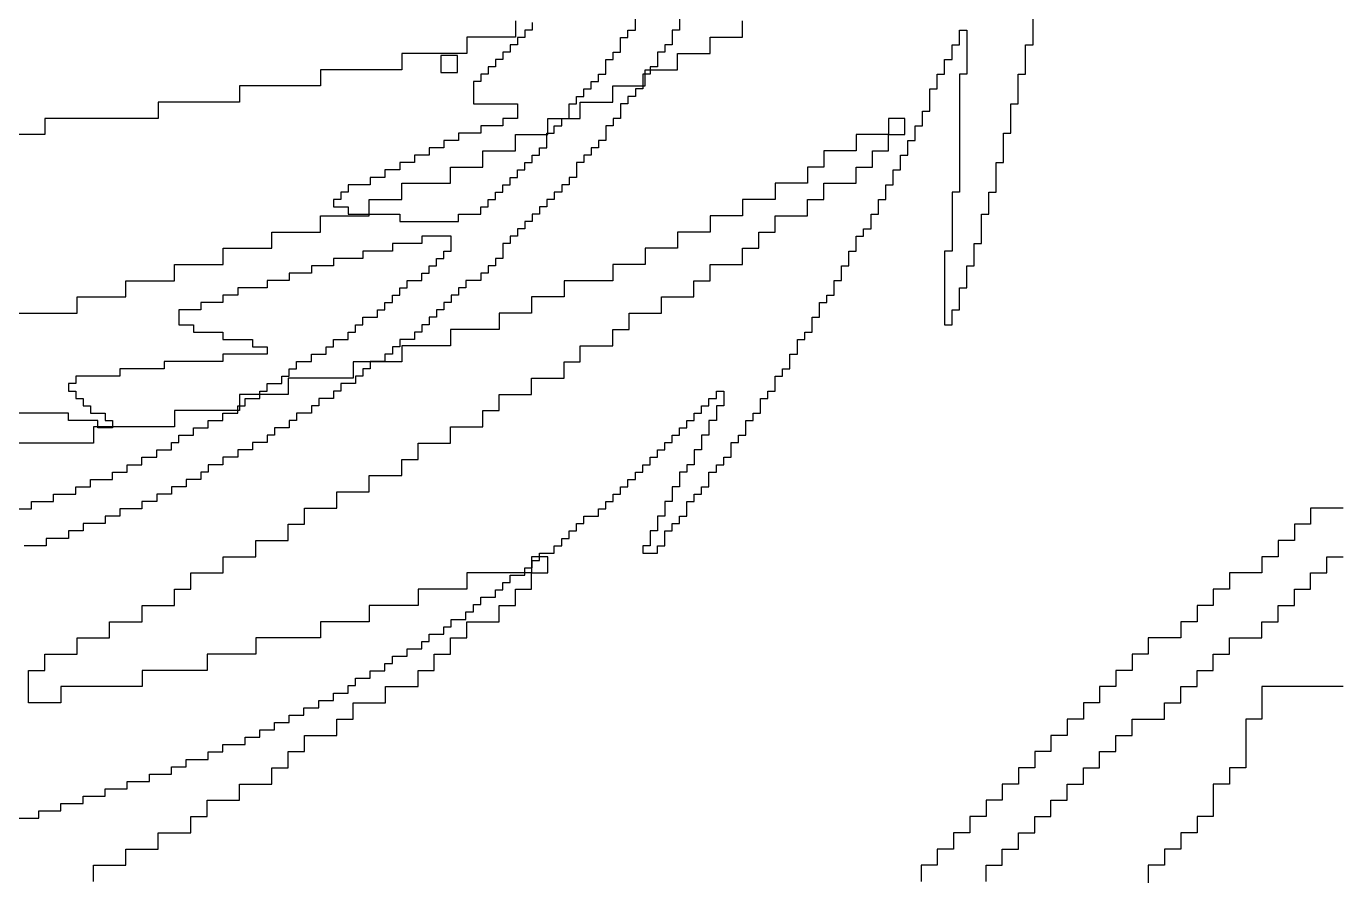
# Model space of a CAD drawing. Header units: inches. Extents: x -0.1 to 45, y 0.5 to 34.4.
# Drawn here: x 38.019 to 40.848, y 21.001 to 22.826 of the extents above; entities that cross this region are included whole.
import ezdxf

# ---------------------------------------------------------------- set-up
doc = ezdxf.new("R2010")
doc.units = ezdxf.units.IN

msp = doc.modelspace()

# ---------------------------------------------------------------- linework, layer by layer
for p, q in [((40.1824, 22.7861), (40.1824, 22.8653)), ((39.0698, 22.8372), (39.0698, 22.8023)), ((39.1061, 22.8336), (39.1061, 22.8178)), ((39.3277, 22.8178), (39.3277, 22.8494)), ((39.4226, 22.8494), (39.4226, 22.8178)), ((39.5581, 22.8023), (39.5581, 22.8372)), ((39.1061, 22.8178), (39.0902, 22.8178)), ((39.0902, 22.8178), (39.0902, 22.802)), ((39.3118, 22.802), (39.3118, 22.8178)), ((39.3118, 22.8178), (39.3277, 22.8178)), ((39.4226, 22.8178), (39.4068, 22.8178)), ((39.4068, 22.8178), (39.4068, 22.7861)), ((40.0241, 22.7861), (40.0241, 22.8178)), ((40.0241, 22.8178), (40.0399, 22.8178)), ((40.0399, 22.8178), (40.0399, 22.7228)), ((39.0698, 22.8023), (38.9651, 22.8023)), ((38.9651, 22.8023), (38.9651, 22.7674)), ((39.0744, 22.7861), (39.0586, 22.7861)), ((39.0586, 22.7861), (39.0586, 22.7703)), ((39.0902, 22.802), (39.0744, 22.802)), ((39.0744, 22.802), (39.0744, 22.7861)), ((39.296, 22.7703), (39.296, 22.802)), ((39.296, 22.802), (39.3118, 22.802)), ((39.4068, 22.7861), (39.391, 22.7861)), ((39.391, 22.7861), (39.391, 22.7703)), ((39.4884, 22.7674), (39.4884, 22.8023)), ((39.4884, 22.8023), (39.5581, 22.8023)), ((40.0083, 22.7545), (40.0083, 22.7861)), ((40.0083, 22.7861), (40.0241, 22.7861)), ((40.1666, 22.7228), (40.1666, 22.7861)), ((40.1666, 22.7861), (40.1824, 22.7861)), ((38.9651, 22.7674), (38.8256, 22.7674)), ((38.8256, 22.7674), (38.8256, 22.7326)), ((38.9457, 22.7631), (38.9092, 22.7631)), ((38.9092, 22.7631), (38.9092, 22.7266)), ((38.9457, 22.7266), (38.9457, 22.7631)), ((39.0427, 22.7545), (39.0269, 22.7545)), ((39.0269, 22.7545), (39.0269, 22.7387)), ((39.0586, 22.7703), (39.0427, 22.7703)), ((39.0427, 22.7703), (39.0427, 22.7545)), ((39.2643, 22.7228), (39.2643, 22.7545)), ((39.2643, 22.7545), (39.2802, 22.7545)), ((39.2802, 22.7545), (39.2802, 22.7703)), ((39.2802, 22.7703), (39.296, 22.7703)), ((39.391, 22.7703), (39.3751, 22.7703)), ((39.3751, 22.7703), (39.3751, 22.7387)), ((39.4186, 22.7326), (39.4186, 22.7674)), ((39.4186, 22.7674), (39.4884, 22.7674)), ((39.9924, 22.7228), (39.9924, 22.7545)), ((39.9924, 22.7545), (40.0083, 22.7545)), ((38.8256, 22.7326), (38.6512, 22.7326)), ((38.6512, 22.7326), (38.6512, 22.6977)), ((38.9092, 22.7266), (38.9457, 22.7266)), ((39.0111, 22.7228), (38.9953, 22.7228)), ((38.9953, 22.7228), (38.9953, 22.707)), ((39.0269, 22.7387), (39.0111, 22.7387)), ((39.0111, 22.7387), (39.0111, 22.7228)), ((39.2485, 22.707), (39.2485, 22.7228)), ((39.2485, 22.7228), (39.2643, 22.7228)), ((39.3593, 22.7228), (39.3435, 22.7228)), ((39.3435, 22.7228), (39.3435, 22.6912)), ((39.3488, 22.6977), (39.3488, 22.7326)), ((39.3488, 22.7326), (39.4186, 22.7326)), ((39.3751, 22.7387), (39.3593, 22.7387)), ((39.3593, 22.7387), (39.3593, 22.7228)), ((39.9766, 22.6912), (39.9766, 22.7228)), ((39.9766, 22.7228), (39.9924, 22.7228)), ((40.0399, 22.7228), (40.0241, 22.7228)), ((40.0241, 22.7228), (40.0241, 22.4696)), ((40.1507, 22.6595), (40.1507, 22.7228)), ((40.1507, 22.7228), (40.1666, 22.7228)), ((38.6512, 22.6977), (38.4767, 22.6977)), ((38.4767, 22.6977), (38.4767, 22.6628)), ((38.9953, 22.707), (38.9794, 22.707)), ((38.9794, 22.707), (38.9794, 22.6595)), ((39.2327, 22.6912), (39.2327, 22.707)), ((39.2327, 22.707), (39.2485, 22.707)), ((39.2791, 22.6628), (39.2791, 22.6977)), ((39.2791, 22.6977), (39.3488, 22.6977)), ((39.201, 22.6595), (39.201, 22.6753)), ((39.201, 22.6753), (39.2169, 22.6753)), ((39.2169, 22.6753), (39.2169, 22.6912)), ((39.2169, 22.6912), (39.2327, 22.6912)), ((39.3277, 22.6753), (39.3118, 22.6753)), ((39.3118, 22.6753), (39.3118, 22.6595)), ((39.3435, 22.6912), (39.3277, 22.6912)), ((39.3277, 22.6912), (39.3277, 22.6753)), ((39.9608, 22.6437), (39.9608, 22.6912)), ((39.9608, 22.6912), (39.9766, 22.6912)), ((38.4767, 22.6628), (38.3023, 22.6628)), ((38.3023, 22.6628), (38.3023, 22.6279)), ((38.9794, 22.6595), (39.0744, 22.6595)), ((39.0744, 22.6595), (39.0744, 22.6279)), ((39.1852, 22.6437), (39.1852, 22.6595)), ((39.1852, 22.6595), (39.201, 22.6595)), ((39.1852, 22.6279), (39.1852, 22.6437)), ((39.2093, 22.6279), (39.2093, 22.6628)), ((39.2093, 22.6628), (39.2791, 22.6628)), ((39.3118, 22.6595), (39.296, 22.6595)), ((39.296, 22.6595), (39.296, 22.6279)), ((39.945, 22.612), (39.945, 22.6437)), ((39.945, 22.6437), (39.9608, 22.6437)), ((40.1349, 22.5962), (40.1349, 22.6595)), ((40.1349, 22.6595), (40.1507, 22.6595)), ((38.3023, 22.6279), (38.0581, 22.6279)), ((38.0581, 22.6279), (38.0581, 22.593)), ((39.0427, 22.612), (38.9953, 22.612)), ((38.9953, 22.612), (38.9953, 22.5962)), ((39.0744, 22.6279), (39.0427, 22.6279)), ((39.0427, 22.6279), (39.0427, 22.612)), ((39.1395, 22.593), (39.1395, 22.6279)), ((39.1395, 22.6279), (39.2093, 22.6279)), ((39.1535, 22.5962), (39.1535, 22.612)), ((39.1535, 22.612), (39.1694, 22.612)), ((39.1694, 22.612), (39.1694, 22.6279)), ((39.1694, 22.6279), (39.1852, 22.6279)), ((39.2802, 22.612), (39.2643, 22.612)), ((39.2643, 22.612), (39.2643, 22.5804)), ((39.296, 22.6279), (39.2802, 22.6279)), ((39.2802, 22.6279), (39.2802, 22.612)), ((39.907, 22.6279), (39.8721, 22.6279)), ((39.8721, 22.6279), (39.8721, 22.593)), ((39.907, 22.593), (39.907, 22.6279)), ((39.9291, 22.5804), (39.9291, 22.612)), ((39.9291, 22.612), (39.945, 22.612)), ((38.0581, 22.593), (37.6047, 22.593)), ((38.9478, 22.5804), (38.9161, 22.5804)), ((38.9161, 22.5804), (38.9161, 22.5645)), ((38.9953, 22.5962), (38.9478, 22.5962)), ((38.9478, 22.5962), (38.9478, 22.5804)), ((39.0698, 22.5581), (39.0698, 22.593)), ((39.0698, 22.593), (39.1395, 22.593)), ((39.1377, 22.5645), (39.1377, 22.5962)), ((39.1377, 22.5962), (39.1535, 22.5962)), ((39.2643, 22.5804), (39.2485, 22.5804)), ((39.2485, 22.5804), (39.2485, 22.5645)), ((39.8721, 22.593), (39.8023, 22.593)), ((39.8023, 22.593), (39.8023, 22.5581)), ((39.8721, 22.593), (39.907, 22.593)), ((39.8721, 22.5581), (39.8721, 22.593)), ((39.9133, 22.5487), (39.9133, 22.5804)), ((39.9133, 22.5804), (39.9291, 22.5804)), ((40.1191, 22.5329), (40.1191, 22.5962)), ((40.1191, 22.5962), (40.1349, 22.5962)), ((38.9161, 22.5645), (38.8845, 22.5645)), ((38.8845, 22.5645), (38.8845, 22.5487)), ((39, 22.5233), (39, 22.5581)), ((39, 22.5581), (39.0698, 22.5581)), ((39.1219, 22.5487), (39.1219, 22.5645)), ((39.1219, 22.5645), (39.1377, 22.5645)), ((39.2485, 22.5645), (39.2327, 22.5645)), ((39.2327, 22.5645), (39.2327, 22.5487)), ((39.8023, 22.5581), (39.7326, 22.5581)), ((39.7326, 22.5581), (39.7326, 22.5233)), ((39.8372, 22.5233), (39.8372, 22.5581)), ((39.8372, 22.5581), (39.8721, 22.5581)), ((38.8528, 22.5329), (38.8211, 22.5329)), ((38.8211, 22.5329), (38.8211, 22.5171)), ((38.8845, 22.5487), (38.8528, 22.5487)), ((38.8528, 22.5487), (38.8528, 22.5329)), ((38.9302, 22.4884), (38.9302, 22.5233)), ((38.9302, 22.5233), (39, 22.5233)), ((39.0902, 22.5171), (39.0902, 22.5329)), ((39.0902, 22.5329), (39.1061, 22.5329)), ((39.1061, 22.5329), (39.1061, 22.5487)), ((39.1061, 22.5487), (39.1219, 22.5487)), ((39.2169, 22.5329), (39.201, 22.5329)), ((39.201, 22.5329), (39.201, 22.5012)), ((39.2327, 22.5487), (39.2169, 22.5487)), ((39.2169, 22.5487), (39.2169, 22.5329)), ((39.7326, 22.5233), (39.6977, 22.5233)), ((39.6977, 22.5233), (39.6977, 22.4884)), ((39.8023, 22.4884), (39.8023, 22.5233)), ((39.8023, 22.5233), (39.8372, 22.5233)), ((39.8975, 22.5171), (39.8975, 22.5487)), ((39.8975, 22.5487), (39.9133, 22.5487)), ((40.1032, 22.4696), (40.1032, 22.5329)), ((40.1032, 22.5329), (40.1191, 22.5329)), ((38.7895, 22.5012), (38.7578, 22.5012)), ((38.7578, 22.5012), (38.7578, 22.4854)), ((38.8211, 22.5171), (38.7895, 22.5171)), ((38.7895, 22.5171), (38.7895, 22.5012)), ((39.0586, 22.4854), (39.0586, 22.5012)), ((39.0586, 22.5012), (39.0744, 22.5012)), ((39.0744, 22.5012), (39.0744, 22.5171)), ((39.0744, 22.5171), (39.0902, 22.5171)), ((39.201, 22.5012), (39.1852, 22.5012)), ((39.1852, 22.5012), (39.1852, 22.4854)), ((39.8816, 22.4854), (39.8816, 22.5171)), ((39.8816, 22.5171), (39.8975, 22.5171)), ((38.7103, 22.4696), (38.6945, 22.4696)), ((38.6945, 22.4696), (38.6945, 22.4537)), ((38.7578, 22.4854), (38.7103, 22.4854)), ((38.7103, 22.4854), (38.7103, 22.4696)), ((38.8256, 22.4535), (38.8256, 22.4884)), ((38.8256, 22.4884), (38.9302, 22.4884)), ((39.0269, 22.4537), (39.0269, 22.4696)), ((39.0269, 22.4696), (39.0427, 22.4696)), ((39.0427, 22.4696), (39.0427, 22.4854)), ((39.0427, 22.4854), (39.0586, 22.4854)), ((39.1694, 22.4696), (39.1535, 22.4696)), ((39.1535, 22.4696), (39.1535, 22.4537)), ((39.1852, 22.4854), (39.1694, 22.4854)), ((39.1694, 22.4854), (39.1694, 22.4696)), ((39.6977, 22.4884), (39.6279, 22.4884)), ((39.6279, 22.4884), (39.6279, 22.4535)), ((39.7326, 22.4535), (39.7326, 22.4884)), ((39.7326, 22.4884), (39.8023, 22.4884)), ((39.8658, 22.4537), (39.8658, 22.4854)), ((39.8658, 22.4854), (39.8816, 22.4854)), ((40.0241, 22.4696), (40.0083, 22.4696)), ((40.0083, 22.4696), (40.0083, 22.3429)), ((40.0874, 22.4221), (40.0874, 22.4696)), ((40.0874, 22.4696), (40.1032, 22.4696)), ((38.6945, 22.4537), (38.6787, 22.4537)), ((38.6787, 22.4537), (38.6787, 22.4379)), ((38.6787, 22.4379), (38.7103, 22.4379)), ((38.7103, 22.4379), (38.7103, 22.4221)), ((38.7558, 22.4186), (38.7558, 22.4535)), ((38.7558, 22.4535), (38.8256, 22.4535)), ((38.9953, 22.4221), (38.9953, 22.4379)), ((38.9953, 22.4379), (39.0111, 22.4379)), ((39.0111, 22.4379), (39.0111, 22.4537)), ((39.0111, 22.4537), (39.0269, 22.4537)), ((39.1377, 22.4379), (39.1219, 22.4379)), ((39.1219, 22.4379), (39.1219, 22.4221)), ((39.1535, 22.4537), (39.1377, 22.4537)), ((39.1377, 22.4537), (39.1377, 22.4379)), ((39.6279, 22.4535), (39.5581, 22.4535)), ((39.5581, 22.4535), (39.5581, 22.4186)), ((39.6977, 22.4186), (39.6977, 22.4535)), ((39.6977, 22.4535), (39.7326, 22.4535)), ((39.85, 22.4221), (39.85, 22.4537)), ((39.85, 22.4537), (39.8658, 22.4537)), ((38.6512, 22.3837), (38.6512, 22.4186)), ((38.6512, 22.4186), (38.7558, 22.4186)), ((38.7103, 22.4221), (38.8211, 22.4221)), ((38.8211, 22.4221), (38.8211, 22.4063)), ((38.9478, 22.4063), (38.9478, 22.4221)), ((38.9478, 22.4221), (38.9953, 22.4221)), ((39.1219, 22.4221), (39.1061, 22.4221)), ((39.1061, 22.4221), (39.1061, 22.4063)), ((39.5581, 22.4186), (39.4884, 22.4186)), ((39.4884, 22.4186), (39.4884, 22.3837)), ((39.6279, 22.3837), (39.6279, 22.4186)), ((39.6279, 22.4186), (39.6977, 22.4186)), ((39.8342, 22.3904), (39.8342, 22.4221)), ((39.8342, 22.4221), (39.85, 22.4221)), ((40.0716, 22.3588), (40.0716, 22.4221)), ((40.0716, 22.4221), (40.0874, 22.4221)), ((38.5465, 22.3488), (38.5465, 22.3837)), ((38.5465, 22.3837), (38.6512, 22.3837)), ((38.8211, 22.4063), (38.9478, 22.4063)), ((39.0902, 22.3904), (39.0744, 22.3904)), ((39.0744, 22.3904), (39.0744, 22.3746)), ((39.1061, 22.4063), (39.0902, 22.4063)), ((39.0902, 22.4063), (39.0902, 22.3904)), ((39.4884, 22.3837), (39.4186, 22.3837)), ((39.4186, 22.3837), (39.4186, 22.3488)), ((39.593, 22.3488), (39.593, 22.3837)), ((39.593, 22.3837), (39.6279, 22.3837)), ((39.8183, 22.3746), (39.8183, 22.3904)), ((39.8183, 22.3904), (39.8342, 22.3904)), ((38.8686, 22.3588), (38.8053, 22.3588)), ((38.8053, 22.3588), (38.8053, 22.3429)), ((38.9319, 22.3746), (38.8686, 22.3746)), ((38.8686, 22.3746), (38.8686, 22.3588)), ((38.9319, 22.3429), (38.9319, 22.3746)), ((39.0586, 22.3588), (39.0427, 22.3588)), ((39.0427, 22.3588), (39.0427, 22.3271)), ((39.0744, 22.3746), (39.0586, 22.3746)), ((39.0586, 22.3746), (39.0586, 22.3588)), ((39.8025, 22.3429), (39.8025, 22.3746)), ((39.8025, 22.3746), (39.8183, 22.3746)), ((40.0558, 22.3113), (40.0558, 22.3588)), ((40.0558, 22.3588), (40.0716, 22.3588)), ((38.4419, 22.314), (38.4419, 22.3488)), ((38.4419, 22.3488), (38.5465, 22.3488)), ((38.742, 22.3271), (38.6787, 22.3271)), ((38.6787, 22.3271), (38.6787, 22.3113)), ((38.8053, 22.3429), (38.742, 22.3429)), ((38.742, 22.3429), (38.742, 22.3271)), ((38.9003, 22.3113), (38.9003, 22.3271)), ((38.9003, 22.3271), (38.9161, 22.3271)), ((38.9161, 22.3271), (38.9161, 22.3429)), ((38.9161, 22.3429), (38.9319, 22.3429)), ((39.0427, 22.3271), (39.0269, 22.3271)), ((39.0269, 22.3271), (39.0269, 22.3113)), ((39.4186, 22.3488), (39.3488, 22.3488)), ((39.3488, 22.3488), (39.3488, 22.314)), ((39.5581, 22.314), (39.5581, 22.3488)), ((39.5581, 22.3488), (39.593, 22.3488)), ((39.7867, 22.3113), (39.7867, 22.3429)), ((39.7867, 22.3429), (39.8025, 22.3429)), ((40.0083, 22.3429), (39.9924, 22.3429)), ((39.9924, 22.3429), (39.9924, 22.1847)), ((38.3372, 22.2791), (38.3372, 22.314)), ((38.3372, 22.314), (38.4419, 22.314)), ((38.6787, 22.3113), (38.6312, 22.3113)), ((38.6312, 22.3113), (38.6312, 22.2955)), ((38.8845, 22.2955), (38.8845, 22.3113)), ((38.8845, 22.3113), (38.9003, 22.3113)), ((39.0269, 22.3113), (39.0111, 22.3113)), ((39.0111, 22.3113), (39.0111, 22.2955)), ((39.3488, 22.314), (39.2791, 22.314)), ((39.2791, 22.314), (39.2791, 22.2791)), ((39.4884, 22.2791), (39.4884, 22.314)), ((39.4884, 22.314), (39.5581, 22.314)), ((39.7708, 22.2796), (39.7708, 22.3113)), ((39.7708, 22.3113), (39.7867, 22.3113)), ((40.0399, 22.2638), (40.0399, 22.3113)), ((40.0399, 22.3113), (40.0558, 22.3113)), ((38.2326, 22.2442), (38.2326, 22.2791)), ((38.2326, 22.2791), (38.3372, 22.2791)), ((38.5837, 22.2796), (38.5362, 22.2796)), ((38.5362, 22.2796), (38.5362, 22.2638)), ((38.6312, 22.2955), (38.5837, 22.2955)), ((38.5837, 22.2955), (38.5837, 22.2796)), ((38.837, 22.2638), (38.837, 22.2796)), ((38.837, 22.2796), (38.8686, 22.2796)), ((38.8686, 22.2796), (38.8686, 22.2955)), ((38.8686, 22.2955), (38.8845, 22.2955)), ((38.9953, 22.2796), (38.9636, 22.2796)), ((38.9636, 22.2796), (38.9636, 22.2638)), ((39.0111, 22.2955), (38.9953, 22.2955)), ((38.9953, 22.2955), (38.9953, 22.2796)), ((39.2791, 22.2791), (39.1744, 22.2791)), ((39.1744, 22.2791), (39.1744, 22.2442)), ((39.4535, 22.2442), (39.4535, 22.2791)), ((39.4535, 22.2791), (39.4884, 22.2791)), ((39.755, 22.248), (39.755, 22.2796)), ((39.755, 22.2796), (39.7708, 22.2796)), ((38.1279, 22.2093), (38.1279, 22.2442)), ((38.1279, 22.2442), (38.2326, 22.2442)), ((38.4729, 22.248), (38.4413, 22.248)), ((38.4413, 22.248), (38.4413, 22.2321)), ((38.5362, 22.2638), (38.4729, 22.2638)), ((38.4729, 22.2638), (38.4729, 22.248)), ((38.8053, 22.2321), (38.8053, 22.248)), ((38.8053, 22.248), (38.8211, 22.248)), ((38.8211, 22.248), (38.8211, 22.2638)), ((38.8211, 22.2638), (38.837, 22.2638)), ((38.9478, 22.248), (38.9319, 22.248)), ((38.9319, 22.248), (38.9319, 22.2321)), ((38.9636, 22.2638), (38.9478, 22.2638)), ((38.9478, 22.2638), (38.9478, 22.248)), ((39.1744, 22.2442), (39.1047, 22.2442)), ((39.1047, 22.2442), (39.1047, 22.2093)), ((39.3837, 22.2093), (39.3837, 22.2442)), ((39.3837, 22.2442), (39.4535, 22.2442)), ((39.7392, 22.2321), (39.7392, 22.248)), ((39.7392, 22.248), (39.755, 22.248)), ((40.0241, 22.2163), (40.0241, 22.2638)), ((40.0241, 22.2638), (40.0399, 22.2638)), ((38.3938, 22.2163), (38.3463, 22.2163)), ((38.3463, 22.2163), (38.3463, 22.1847)), ((38.4413, 22.2321), (38.3938, 22.2321)), ((38.3938, 22.2321), (38.3938, 22.2163)), ((38.7737, 22.2005), (38.7737, 22.2163)), ((38.7737, 22.2163), (38.7895, 22.2163)), ((38.7895, 22.2163), (38.7895, 22.2321)), ((38.7895, 22.2321), (38.8053, 22.2321)), ((38.9161, 22.2163), (38.9003, 22.2163)), ((38.9003, 22.2163), (38.9003, 22.2005)), ((38.9319, 22.2321), (38.9161, 22.2321)), ((38.9161, 22.2321), (38.9161, 22.2163)), ((39.7234, 22.2005), (39.7234, 22.2321)), ((39.7234, 22.2321), (39.7392, 22.2321)), ((40.0083, 22.1847), (40.0083, 22.2163)), ((40.0083, 22.2163), (40.0241, 22.2163)), ((37.9884, 22.2093), (38.1279, 22.2093)), ((38.3463, 22.1847), (38.378, 22.1847)), ((38.378, 22.1847), (38.378, 22.1688)), ((38.7262, 22.1688), (38.7262, 22.1847)), ((38.7262, 22.1847), (38.742, 22.1847)), ((38.742, 22.1847), (38.742, 22.2005)), ((38.742, 22.2005), (38.7737, 22.2005)), ((38.8845, 22.1847), (38.8686, 22.1847)), ((38.8686, 22.1847), (38.8686, 22.1688)), ((38.9003, 22.2005), (38.8845, 22.2005)), ((38.8845, 22.2005), (38.8845, 22.1847)), ((39.1047, 22.2093), (39.0349, 22.2093)), ((39.0349, 22.2093), (39.0349, 22.1744)), ((39.314, 22.1744), (39.314, 22.2093)), ((39.314, 22.2093), (39.3837, 22.2093)), ((39.7075, 22.1688), (39.7075, 22.2005)), ((39.7075, 22.2005), (39.7234, 22.2005)), ((39.9924, 22.1847), (40.0083, 22.1847)), ((38.378, 22.1688), (38.4413, 22.1688)), ((38.4413, 22.1688), (38.4413, 22.153)), ((38.7103, 22.153), (38.7103, 22.1688)), ((38.7103, 22.1688), (38.7262, 22.1688)), ((38.8686, 22.1688), (38.8528, 22.1688)), ((38.8528, 22.1688), (38.8528, 22.153)), ((39.0349, 22.1744), (38.9302, 22.1744)), ((38.9302, 22.1744), (38.9302, 22.1395)), ((39.2791, 22.1395), (39.2791, 22.1744)), ((39.2791, 22.1744), (39.314, 22.1744)), ((39.6917, 22.153), (39.6917, 22.1688)), ((39.6917, 22.1688), (39.7075, 22.1688)), ((38.4413, 22.153), (38.5046, 22.153)), ((38.5046, 22.153), (38.5046, 22.1372)), ((38.5046, 22.1372), (38.5362, 22.1372)), ((38.5362, 22.1372), (38.5362, 22.1213)), ((38.6629, 22.1213), (38.6629, 22.1372)), ((38.6629, 22.1372), (38.6787, 22.1372)), ((38.6787, 22.1372), (38.6787, 22.153)), ((38.6787, 22.153), (38.7103, 22.153)), ((38.8211, 22.1372), (38.8053, 22.1372)), ((38.8053, 22.1372), (38.8053, 22.1213)), ((38.8528, 22.153), (38.8211, 22.153)), ((38.8211, 22.153), (38.8211, 22.1372)), ((38.9302, 22.1395), (38.8256, 22.1395)), ((38.8256, 22.1395), (38.8256, 22.1046)), ((39.2093, 22.1046), (39.2093, 22.1395)), ((39.2093, 22.1395), (39.2791, 22.1395)), ((39.6759, 22.1213), (39.6759, 22.153)), ((39.6759, 22.153), (39.6917, 22.153)), ((38.4413, 22.1055), (38.3146, 22.1055)), ((38.3146, 22.1055), (38.3146, 22.0897)), ((38.5362, 22.1213), (38.4413, 22.1213)), ((38.4413, 22.1213), (38.4413, 22.1055)), ((38.5995, 22.0897), (38.5995, 22.1055)), ((38.5995, 22.1055), (38.6312, 22.1055)), ((38.6312, 22.1055), (38.6312, 22.1213)), ((38.6312, 22.1213), (38.6629, 22.1213)), ((38.8256, 22.1046), (38.7209, 22.1046)), ((38.7209, 22.1046), (38.7209, 22.0698)), ((38.7895, 22.1055), (38.7578, 22.1055)), ((38.7578, 22.1055), (38.7578, 22.0897)), ((38.8053, 22.1213), (38.7895, 22.1213)), ((38.7895, 22.1213), (38.7895, 22.1055)), ((39.1744, 22.0698), (39.1744, 22.1046)), ((39.1744, 22.1046), (39.2093, 22.1046)), ((39.66, 22.0897), (39.66, 22.1213)), ((39.66, 22.1213), (39.6759, 22.1213)), ((38.2197, 22.0739), (38.1247, 22.0739)), ((38.1247, 22.0739), (38.1247, 22.058)), ((38.3146, 22.0897), (38.2197, 22.0897)), ((38.2197, 22.0897), (38.2197, 22.0739)), ((38.5679, 22.058), (38.5679, 22.0739)), ((38.5679, 22.0739), (38.5837, 22.0739)), ((38.7209, 22.0698), (38.5814, 22.0698)), ((38.5814, 22.0698), (38.5814, 22.0349)), ((38.5837, 22.0739), (38.5837, 22.0897)), ((38.5837, 22.0897), (38.5995, 22.0897)), ((38.742, 22.0739), (38.7262, 22.0739)), ((38.7262, 22.0739), (38.7262, 22.058)), ((38.7578, 22.0897), (38.742, 22.0897)), ((38.742, 22.0897), (38.742, 22.0739)), ((39.1047, 22.0349), (39.1047, 22.0698)), ((39.1047, 22.0698), (39.1744, 22.0698)), ((39.6284, 22.0422), (39.6284, 22.0739)), ((39.6284, 22.0739), (39.6442, 22.0739)), ((39.6442, 22.0739), (39.6442, 22.0897)), ((39.6442, 22.0897), (39.66, 22.0897)), ((38.1247, 22.058), (38.1089, 22.058)), ((38.1089, 22.058), (38.1089, 22.0422)), ((38.1089, 22.0422), (38.1247, 22.0422)), ((38.1247, 22.0422), (38.1247, 22.0264)), ((38.5204, 22.0264), (38.5204, 22.0422)), ((38.5204, 22.0422), (38.5362, 22.0422)), ((38.5362, 22.0422), (38.5362, 22.058)), ((38.5362, 22.058), (38.5679, 22.058)), ((38.6945, 22.0422), (38.6787, 22.0422)), ((38.6787, 22.0422), (38.6787, 22.0264)), ((38.7262, 22.058), (38.6945, 22.058)), ((38.6945, 22.058), (38.6945, 22.0422)), ((39.5018, 22.0264), (39.5018, 22.0422)), ((39.5018, 22.0422), (39.5176, 22.0422)), ((39.5176, 22.0422), (39.5176, 22.0105)), ((39.6126, 22.0264), (39.6126, 22.0422)), ((39.6126, 22.0422), (39.6284, 22.0422)), ((38.1247, 22.0264), (38.1405, 22.0264)), ((38.1405, 22.0264), (38.1405, 22.0105)), ((38.5814, 22.0349), (38.4767, 22.0349)), ((38.4767, 22.0349), (38.4767, 22)), ((38.4887, 22.0105), (38.4887, 22.0264)), ((38.4887, 22.0264), (38.5204, 22.0264)), ((38.6787, 22.0264), (38.647, 22.0264)), ((38.647, 22.0264), (38.647, 22.0105)), ((39.0349, 22), (39.0349, 22.0349)), ((39.0349, 22.0349), (39.1047, 22.0349)), ((39.4859, 22.0105), (39.4859, 22.0264)), ((39.4859, 22.0264), (39.5018, 22.0264)), ((39.5967, 21.9947), (39.5967, 22.0264)), ((39.5967, 22.0264), (39.6126, 22.0264)), ((38.1089, 21.9947), (37.8714, 21.9947)), ((38.1089, 21.9789), (38.1089, 21.9947)), ((38.1405, 22.0105), (38.1564, 22.0105)), ((38.1564, 22.0105), (38.1564, 21.9947)), ((38.1564, 21.9947), (38.188, 21.9947)), ((38.188, 21.9947), (38.188, 21.9789)), ((38.4767, 22), (38.3372, 22)), ((38.3372, 22), (38.3372, 21.9651)), ((38.4413, 21.9789), (38.4413, 21.9947)), ((38.4413, 21.9947), (38.4729, 21.9947)), ((38.4729, 21.9947), (38.4729, 22.0105)), ((38.4729, 22.0105), (38.4887, 22.0105)), ((38.6312, 21.9947), (38.5995, 21.9947)), ((38.5995, 21.9947), (38.5995, 21.9789)), ((38.647, 22.0105), (38.6312, 22.0105)), ((38.6312, 22.0105), (38.6312, 21.9947)), ((39, 21.9651), (39, 22)), ((39, 22), (39.0349, 22)), ((39.4543, 21.9789), (39.4543, 21.9947)), ((39.4543, 21.9947), (39.4701, 21.9947)), ((39.4701, 21.9947), (39.4701, 22.0105)), ((39.4701, 22.0105), (39.4859, 22.0105)), ((39.5176, 22.0105), (39.5018, 22.0105)), ((39.5018, 22.0105), (39.5018, 21.9789)), ((39.5809, 21.9789), (39.5809, 21.9947)), ((39.5809, 21.9947), (39.5967, 21.9947)), ((38.1722, 21.9789), (38.1089, 21.9789)), ((38.3372, 21.9651), (38.1628, 21.9651)), ((38.1628, 21.9651), (38.1628, 21.9302)), ((38.1722, 21.9631), (38.1722, 21.9789)), ((38.2038, 21.9631), (38.1722, 21.9631)), ((38.188, 21.9789), (38.2038, 21.9789)), ((38.2038, 21.9789), (38.2038, 21.9631)), ((38.378, 21.9472), (38.378, 21.9631)), ((38.378, 21.9631), (38.4096, 21.9631)), ((38.4096, 21.9631), (38.4096, 21.9789)), ((38.4096, 21.9789), (38.4413, 21.9789)), ((38.5837, 21.9631), (38.5521, 21.9631)), ((38.5521, 21.9631), (38.5521, 21.9472)), ((38.5995, 21.9789), (38.5837, 21.9789)), ((38.5837, 21.9789), (38.5837, 21.9631)), ((38.9302, 21.9302), (38.9302, 21.9651)), ((38.9302, 21.9651), (39, 21.9651)), ((39.4226, 21.9472), (39.4226, 21.9631)), ((39.4226, 21.9631), (39.4384, 21.9631)), ((39.4384, 21.9631), (39.4384, 21.9789)), ((39.4384, 21.9789), (39.4543, 21.9789)), ((39.5018, 21.9789), (39.4859, 21.9789)), ((39.4859, 21.9789), (39.4859, 21.9472)), ((39.5651, 21.9472), (39.5651, 21.9789)), ((39.5651, 21.9789), (39.5809, 21.9789)), ((38.1628, 21.9302), (37.9884, 21.9302)), ((38.3305, 21.9156), (38.3305, 21.9314)), ((38.3305, 21.9314), (38.3463, 21.9314)), ((38.3463, 21.9314), (38.3463, 21.9472)), ((38.3463, 21.9472), (38.378, 21.9472)), ((38.5362, 21.9314), (38.5046, 21.9314)), ((38.5046, 21.9314), (38.5046, 21.9156)), ((38.5521, 21.9472), (38.5362, 21.9472)), ((38.5362, 21.9472), (38.5362, 21.9314)), ((38.8605, 21.8953), (38.8605, 21.9302)), ((38.8605, 21.9302), (38.9302, 21.9302)), ((39.391, 21.9156), (39.391, 21.9314)), ((39.391, 21.9314), (39.4068, 21.9314)), ((39.4068, 21.9314), (39.4068, 21.9472)), ((39.4068, 21.9472), (39.4226, 21.9472)), ((39.4859, 21.9472), (39.4701, 21.9472)), ((39.4701, 21.9472), (39.4701, 21.9156)), ((39.5334, 21.8998), (39.5334, 21.9314)), ((39.5334, 21.9314), (39.5492, 21.9314)), ((39.5492, 21.9314), (39.5492, 21.9472)), ((39.5492, 21.9472), (39.5651, 21.9472)), ((38.2672, 21.8839), (38.2672, 21.8998)), ((38.2672, 21.8998), (38.2988, 21.8998)), ((38.2988, 21.8998), (38.2988, 21.9156)), ((38.2988, 21.9156), (38.3305, 21.9156)), ((38.4729, 21.8998), (38.4413, 21.8998)), ((38.4413, 21.8998), (38.4413, 21.8839)), ((38.5046, 21.9156), (38.4729, 21.9156)), ((38.4729, 21.9156), (38.4729, 21.8998)), ((39.3593, 21.8839), (39.3593, 21.8998)), ((39.3593, 21.8998), (39.3751, 21.8998)), ((39.3751, 21.8998), (39.3751, 21.9156)), ((39.3751, 21.9156), (39.391, 21.9156)), ((39.4701, 21.9156), (39.4543, 21.9156)), ((39.4543, 21.9156), (39.4543, 21.8839)), ((39.5176, 21.8839), (39.5176, 21.8998)), ((39.5176, 21.8998), (39.5334, 21.8998)), ((38.2355, 21.8681), (38.2355, 21.8839)), ((38.2355, 21.8839), (38.2672, 21.8839)), ((38.4413, 21.8839), (38.4096, 21.8839)), ((38.4096, 21.8839), (38.4096, 21.8681)), ((38.8256, 21.8605), (38.8256, 21.8953)), ((38.8256, 21.8953), (38.8605, 21.8953)), ((39.3435, 21.8681), (39.3435, 21.8839)), ((39.3435, 21.8839), (39.3593, 21.8839)), ((39.4543, 21.8839), (39.4384, 21.8839)), ((39.4384, 21.8839), (39.4384, 21.8681)), ((39.5018, 21.8681), (39.5018, 21.8839)), ((39.5018, 21.8839), (39.5176, 21.8839)), ((38.1564, 21.8364), (38.1564, 21.8523)), ((38.1564, 21.8523), (38.2038, 21.8523)), ((38.2038, 21.8523), (38.2038, 21.8681)), ((38.2038, 21.8681), (38.2355, 21.8681)), ((38.3938, 21.8523), (38.3621, 21.8523)), ((38.3621, 21.8523), (38.3621, 21.8364)), ((38.4096, 21.8681), (38.3938, 21.8681)), ((38.3938, 21.8681), (38.3938, 21.8523)), ((38.7558, 21.8256), (38.7558, 21.8605)), ((38.7558, 21.8605), (38.8256, 21.8605)), ((39.3118, 21.8364), (39.3118, 21.8523)), ((39.3118, 21.8523), (39.3277, 21.8523)), ((39.3277, 21.8523), (39.3277, 21.8681)), ((39.3277, 21.8681), (39.3435, 21.8681)), ((39.4384, 21.8681), (39.4226, 21.8681)), ((39.4226, 21.8681), (39.4226, 21.8364)), ((39.4859, 21.8364), (39.4859, 21.8681)), ((39.4859, 21.8681), (39.5018, 21.8681)), ((38.0772, 21.8048), (38.0772, 21.8206)), ((38.0772, 21.8206), (38.1247, 21.8206)), ((38.1247, 21.8206), (38.1247, 21.8364)), ((38.1247, 21.8364), (38.1564, 21.8364)), ((38.3305, 21.8206), (38.2988, 21.8206)), ((38.2988, 21.8206), (38.2988, 21.8048)), ((38.3621, 21.8364), (38.3305, 21.8364)), ((38.3305, 21.8364), (38.3305, 21.8206)), ((38.686, 21.7907), (38.686, 21.8256)), ((38.686, 21.8256), (38.7558, 21.8256)), ((39.2802, 21.8048), (39.2802, 21.8206)), ((39.2802, 21.8206), (39.296, 21.8206)), ((39.296, 21.8206), (39.296, 21.8364)), ((39.296, 21.8364), (39.3118, 21.8364)), ((39.4226, 21.8364), (39.4068, 21.8364)), ((39.4068, 21.8364), (39.4068, 21.8048)), ((39.4543, 21.8048), (39.4543, 21.8206)), ((39.4543, 21.8206), (39.4701, 21.8206)), ((39.4701, 21.8206), (39.4701, 21.8364)), ((39.4701, 21.8364), (39.4859, 21.8364)), ((37.9981, 21.789), (38.0297, 21.789)), ((38.0297, 21.789), (38.0297, 21.8048)), ((38.0297, 21.8048), (38.0772, 21.8048)), ((38.2672, 21.789), (38.2197, 21.789)), ((38.2197, 21.789), (38.2197, 21.7731)), ((38.2988, 21.8048), (38.2672, 21.8048)), ((38.2672, 21.8048), (38.2672, 21.789)), ((38.6163, 21.7558), (38.6163, 21.7907)), ((38.6163, 21.7907), (38.686, 21.7907)), ((39.2485, 21.7731), (39.2485, 21.789)), ((39.2485, 21.789), (39.2643, 21.789)), ((39.2643, 21.789), (39.2643, 21.8048)), ((39.2643, 21.8048), (39.2802, 21.8048)), ((39.4068, 21.8048), (39.391, 21.8048)), ((39.391, 21.8048), (39.391, 21.7731)), ((39.4384, 21.7731), (39.4384, 21.8048)), ((39.4384, 21.8048), (39.4543, 21.8048)), ((40.8488, 21.7907), (40.7791, 21.7907)), ((40.7791, 21.7907), (40.7791, 21.7558)), ((38.2197, 21.7731), (38.188, 21.7731)), ((38.188, 21.7731), (38.188, 21.7573)), ((39.2169, 21.7573), (39.2169, 21.7731)), ((39.2169, 21.7731), (39.2485, 21.7731)), ((39.391, 21.7731), (39.3751, 21.7731)), ((39.3751, 21.7731), (39.3751, 21.7415)), ((39.4226, 21.7573), (39.4226, 21.7731)), ((39.4226, 21.7731), (39.4384, 21.7731)), ((38.1405, 21.7415), (38.1089, 21.7415)), ((38.1089, 21.7415), (38.1089, 21.7256)), ((38.188, 21.7573), (38.1405, 21.7573)), ((38.1405, 21.7573), (38.1405, 21.7415)), ((38.5814, 21.7209), (38.5814, 21.7558)), ((38.5814, 21.7558), (38.6163, 21.7558)), ((39.1852, 21.7256), (39.1852, 21.7415)), ((39.1852, 21.7415), (39.201, 21.7415)), ((39.201, 21.7415), (39.201, 21.7573)), ((39.201, 21.7573), (39.2169, 21.7573)), ((39.3751, 21.7415), (39.3593, 21.7415)), ((39.3593, 21.7415), (39.3593, 21.7098)), ((39.391, 21.7098), (39.391, 21.7415)), ((39.391, 21.7415), (39.4068, 21.7415)), ((39.4068, 21.7415), (39.4068, 21.7573)), ((39.4068, 21.7573), (39.4226, 21.7573)), ((40.7791, 21.7558), (40.7442, 21.7558)), ((40.7442, 21.7558), (40.7442, 21.7209)), ((38.0614, 21.7098), (38.0139, 21.7098)), ((38.1089, 21.7256), (38.0614, 21.7256)), ((38.0614, 21.7256), (38.0614, 21.7098)), ((38.5116, 21.686), (38.5116, 21.7209)), ((38.5116, 21.7209), (38.5814, 21.7209)), ((39.1535, 21.694), (39.1535, 21.7098)), ((39.1535, 21.7098), (39.1694, 21.7098)), ((39.1694, 21.7098), (39.1694, 21.7256)), ((39.1694, 21.7256), (39.1852, 21.7256)), ((39.3593, 21.7098), (39.3435, 21.7098)), ((39.3435, 21.7098), (39.3435, 21.694)), ((39.3751, 21.694), (39.3751, 21.7098)), ((39.3751, 21.7098), (39.391, 21.7098)), ((40.7442, 21.7209), (40.7093, 21.7209)), ((40.7093, 21.7209), (40.7093, 21.686)), ((38.4419, 21.6512), (38.4419, 21.686)), ((38.4419, 21.686), (38.5116, 21.686)), ((39.1395, 21.686), (39.1047, 21.686)), ((39.1047, 21.686), (39.1047, 21.6512)), ((39.1061, 21.6623), (39.1061, 21.6782)), ((39.1061, 21.6782), (39.1219, 21.6782)), ((39.1219, 21.6782), (39.1219, 21.694)), ((39.1219, 21.694), (39.1535, 21.694)), ((39.1395, 21.6512), (39.1395, 21.686)), ((39.3435, 21.694), (39.3751, 21.694)), ((40.7093, 21.686), (40.6744, 21.686)), ((40.6744, 21.686), (40.6744, 21.6512)), ((40.814, 21.6512), (40.814, 21.686)), ((40.814, 21.686), (40.8488, 21.686)), ((38.3721, 21.6163), (38.3721, 21.6512)), ((38.3721, 21.6512), (38.4419, 21.6512)), ((39.1047, 21.6512), (38.9651, 21.6512)), ((38.9651, 21.6512), (38.9651, 21.6163)), ((39.0586, 21.6307), (39.0586, 21.6465)), ((39.0586, 21.6465), (39.0902, 21.6465)), ((39.0902, 21.6465), (39.0902, 21.6623)), ((39.0902, 21.6623), (39.1061, 21.6623)), ((39.1047, 21.6512), (39.1395, 21.6512)), ((39.1047, 21.6163), (39.1047, 21.6512)), ((40.6744, 21.6512), (40.6047, 21.6512)), ((40.6047, 21.6512), (40.6047, 21.6163)), ((40.7791, 21.6163), (40.7791, 21.6512)), ((40.7791, 21.6512), (40.814, 21.6512)), ((39.0427, 21.6148), (39.0427, 21.6307)), ((39.0427, 21.6307), (39.0586, 21.6307)), ((38.3372, 21.5814), (38.3372, 21.6163)), ((38.3372, 21.6163), (38.3721, 21.6163)), ((38.9651, 21.6163), (38.8605, 21.6163)), ((38.8605, 21.6163), (38.8605, 21.5814)), ((38.9953, 21.5832), (38.9953, 21.599)), ((38.9953, 21.599), (39.0269, 21.599)), ((39.0269, 21.599), (39.0269, 21.6148)), ((39.0269, 21.6148), (39.0427, 21.6148)), ((39.0698, 21.5814), (39.0698, 21.6163)), ((39.0698, 21.6163), (39.1047, 21.6163)), ((40.6047, 21.6163), (40.5698, 21.6163)), ((40.5698, 21.6163), (40.5698, 21.5814)), ((40.7442, 21.5814), (40.7442, 21.6163)), ((40.7442, 21.6163), (40.7791, 21.6163)), ((38.2674, 21.5465), (38.2674, 21.5814)), ((38.2674, 21.5814), (38.3372, 21.5814)), ((38.8605, 21.5814), (38.7558, 21.5814)), ((38.7558, 21.5814), (38.7558, 21.5465)), ((38.9636, 21.5515), (38.9636, 21.5674)), ((38.9636, 21.5674), (38.9794, 21.5674)), ((38.9794, 21.5674), (38.9794, 21.5832)), ((38.9794, 21.5832), (38.9953, 21.5832)), ((39.0349, 21.5465), (39.0349, 21.5814)), ((39.0349, 21.5814), (39.0698, 21.5814)), ((40.5698, 21.5814), (40.5349, 21.5814)), ((40.5349, 21.5814), (40.5349, 21.5465)), ((40.7093, 21.5465), (40.7093, 21.5814)), ((40.7093, 21.5814), (40.7442, 21.5814)), ((38.1977, 21.5116), (38.1977, 21.5465)), ((38.1977, 21.5465), (38.2674, 21.5465)), ((38.7558, 21.5465), (38.6512, 21.5465)), ((38.6512, 21.5465), (38.6512, 21.5116)), ((38.9161, 21.5199), (38.9161, 21.5357)), ((38.9161, 21.5357), (38.9319, 21.5357)), ((38.9319, 21.5357), (38.9319, 21.5515)), ((38.9319, 21.5515), (38.9636, 21.5515)), ((38.9651, 21.5116), (38.9651, 21.5465)), ((38.9651, 21.5465), (39.0349, 21.5465)), ((40.5349, 21.5465), (40.5, 21.5465)), ((40.5, 21.5465), (40.5, 21.5116)), ((40.6744, 21.5116), (40.6744, 21.5465)), ((40.6744, 21.5465), (40.7093, 21.5465)), ((38.1279, 21.4767), (38.1279, 21.5116)), ((38.1279, 21.5116), (38.1977, 21.5116)), ((38.6512, 21.5116), (38.5116, 21.5116)), ((38.5116, 21.5116), (38.5116, 21.4767)), ((38.8686, 21.4882), (38.8686, 21.504)), ((38.8686, 21.504), (38.8845, 21.504)), ((38.8845, 21.504), (38.8845, 21.5199)), ((38.8845, 21.5199), (38.9161, 21.5199)), ((38.9302, 21.4767), (38.9302, 21.5116)), ((38.9302, 21.5116), (38.9651, 21.5116)), ((40.5, 21.5116), (40.4302, 21.5116)), ((40.4302, 21.5116), (40.4302, 21.4767)), ((40.6047, 21.4767), (40.6047, 21.5116)), ((40.6047, 21.5116), (40.6744, 21.5116)), ((38.0581, 21.4419), (38.0581, 21.4767)), ((38.0581, 21.4767), (38.1279, 21.4767)), ((38.5116, 21.4767), (38.407, 21.4767)), ((38.407, 21.4767), (38.407, 21.4419)), ((38.837, 21.4724), (38.837, 21.4882)), ((38.837, 21.4882), (38.8686, 21.4882)), ((38.8954, 21.4419), (38.8954, 21.4767)), ((38.8954, 21.4767), (38.9302, 21.4767)), ((40.4302, 21.4767), (40.3953, 21.4767)), ((40.3953, 21.4767), (40.3953, 21.4419)), ((40.5698, 21.4419), (40.5698, 21.4767)), ((40.5698, 21.4767), (40.6047, 21.4767)), ((38.7895, 21.4407), (38.7895, 21.4566)), ((38.7895, 21.4566), (38.8053, 21.4566)), ((38.8053, 21.4566), (38.8053, 21.4724)), ((38.8053, 21.4724), (38.837, 21.4724)), ((38.0233, 21.3721), (38.0233, 21.4419)), ((38.0233, 21.4419), (38.0581, 21.4419)), ((38.407, 21.4419), (38.2674, 21.4419)), ((38.2674, 21.4419), (38.2674, 21.407)), ((38.7262, 21.4091), (38.7262, 21.4249)), ((38.7262, 21.4249), (38.7578, 21.4249)), ((38.7578, 21.4249), (38.7578, 21.4407)), ((38.7578, 21.4407), (38.7895, 21.4407)), ((38.8605, 21.407), (38.8605, 21.4419)), ((38.8605, 21.4419), (38.8954, 21.4419)), ((40.3953, 21.4419), (40.3605, 21.4419)), ((40.3605, 21.4419), (40.3605, 21.407)), ((40.5349, 21.407), (40.5349, 21.4419)), ((40.5349, 21.4419), (40.5698, 21.4419)), ((38.2674, 21.407), (38.093, 21.407)), ((38.093, 21.407), (38.093, 21.3721)), ((38.6787, 21.3774), (38.6787, 21.3932)), ((38.6787, 21.3932), (38.7103, 21.3932)), ((38.7103, 21.3932), (38.7103, 21.4091)), ((38.7103, 21.4091), (38.7262, 21.4091)), ((38.7907, 21.3721), (38.7907, 21.407)), ((38.7907, 21.407), (38.8605, 21.407)), ((40.3605, 21.407), (40.3256, 21.407)), ((40.3256, 21.407), (40.3256, 21.3721)), ((40.5, 21.3721), (40.5, 21.407)), ((40.5, 21.407), (40.5349, 21.407)), ((40.8488, 21.407), (40.6744, 21.407)), ((40.6744, 21.407), (40.6744, 21.3372)), ((38.093, 21.3721), (38.0233, 21.3721)), ((38.647, 21.3616), (38.647, 21.3774)), ((38.647, 21.3774), (38.6787, 21.3774)), ((38.7209, 21.3372), (38.7209, 21.3721)), ((38.7209, 21.3721), (38.7907, 21.3721)), ((40.3256, 21.3721), (40.2907, 21.3721)), ((40.2907, 21.3721), (40.2907, 21.3372)), ((40.4651, 21.3372), (40.4651, 21.3721)), ((40.4651, 21.3721), (40.5, 21.3721)), ((38.5837, 21.3299), (38.5837, 21.3458)), ((38.5837, 21.3458), (38.6154, 21.3458)), ((38.6154, 21.3458), (38.6154, 21.3616)), ((38.6154, 21.3616), (38.647, 21.3616)), ((38.686, 21.3023), (38.686, 21.3372)), ((38.686, 21.3372), (38.7209, 21.3372)), ((40.2907, 21.3372), (40.2558, 21.3372)), ((40.2558, 21.3372), (40.2558, 21.3023)), ((40.3953, 21.3023), (40.3953, 21.3372)), ((40.3953, 21.3372), (40.4651, 21.3372)), ((40.6744, 21.3372), (40.6395, 21.3372)), ((40.6395, 21.3372), (40.6395, 21.2326)), ((38.5204, 21.2983), (38.5204, 21.3141)), ((38.5204, 21.3141), (38.5521, 21.3141)), ((38.5521, 21.3141), (38.5521, 21.3299)), ((38.5521, 21.3299), (38.5837, 21.3299)), ((38.4413, 21.2666), (38.4413, 21.2824)), ((38.4413, 21.2824), (38.4887, 21.2824)), ((38.4887, 21.2824), (38.4887, 21.2983)), ((38.4887, 21.2983), (38.5204, 21.2983)), ((38.6163, 21.2674), (38.6163, 21.3023)), ((38.6163, 21.3023), (38.686, 21.3023)), ((40.2558, 21.3023), (40.2209, 21.3023)), ((40.2209, 21.3023), (40.2209, 21.2674)), ((40.3605, 21.2674), (40.3605, 21.3023)), ((40.3605, 21.3023), (40.3953, 21.3023)), ((38.3621, 21.235), (38.3621, 21.2508)), ((38.3621, 21.2508), (38.4096, 21.2508)), ((38.4096, 21.2508), (38.4096, 21.2666)), ((38.4096, 21.2666), (38.4413, 21.2666)), ((38.5814, 21.2326), (38.5814, 21.2674)), ((38.5814, 21.2674), (38.6163, 21.2674)), ((40.2209, 21.2674), (40.186, 21.2674)), ((40.186, 21.2674), (40.186, 21.2326)), ((40.3256, 21.2326), (40.3256, 21.2674)), ((40.3256, 21.2674), (40.3605, 21.2674)), ((38.3305, 21.2191), (38.3305, 21.235)), ((38.3305, 21.235), (38.3621, 21.235)), ((38.5465, 21.1977), (38.5465, 21.2326)), ((38.5465, 21.2326), (38.5814, 21.2326)), ((40.186, 21.2326), (40.1512, 21.2326)), ((40.1512, 21.2326), (40.1512, 21.1977)), ((40.2907, 21.1977), (40.2907, 21.2326)), ((40.2907, 21.2326), (40.3256, 21.2326)), ((40.6395, 21.2326), (40.6047, 21.2326)), ((40.6047, 21.2326), (40.6047, 21.1977)), ((38.2355, 21.1875), (38.2355, 21.2033)), ((38.2355, 21.2033), (38.283, 21.2033)), ((38.283, 21.2033), (38.283, 21.2191)), ((38.283, 21.2191), (38.3305, 21.2191)), ((38.4767, 21.1628), (38.4767, 21.1977)), ((38.4767, 21.1977), (38.5465, 21.1977)), ((40.1512, 21.1977), (40.1163, 21.1977)), ((40.1163, 21.1977), (40.1163, 21.1628)), ((40.2558, 21.1628), (40.2558, 21.1977)), ((40.2558, 21.1977), (40.2907, 21.1977)), ((40.6047, 21.1977), (40.5698, 21.1977)), ((40.5698, 21.1977), (40.5698, 21.1279)), ((38.1405, 21.1558), (38.1405, 21.1716)), ((38.1405, 21.1716), (38.188, 21.1716)), ((38.188, 21.1716), (38.188, 21.1875)), ((38.188, 21.1875), (38.2355, 21.1875)), ((38.0456, 21.1242), (38.0456, 21.14)), ((38.0456, 21.14), (38.093, 21.14)), ((38.093, 21.14), (38.093, 21.1558)), ((38.093, 21.1558), (38.1405, 21.1558)), ((38.407, 21.1279), (38.407, 21.1628)), ((38.407, 21.1628), (38.4767, 21.1628)), ((40.1163, 21.1628), (40.0814, 21.1628)), ((40.0814, 21.1628), (40.0814, 21.1279)), ((40.2209, 21.1279), (40.2209, 21.1628)), ((40.2209, 21.1628), (40.2558, 21.1628)), ((37.9822, 21.1242), (38.0456, 21.1242)), ((38.3721, 21.093), (38.3721, 21.1279)), ((38.3721, 21.1279), (38.407, 21.1279)), ((40.0814, 21.1279), (40.0465, 21.1279)), ((40.0465, 21.1279), (40.0465, 21.093)), ((40.186, 21.093), (40.186, 21.1279)), ((40.186, 21.1279), (40.2209, 21.1279)), ((40.5698, 21.1279), (40.5349, 21.1279)), ((40.5349, 21.1279), (40.5349, 21.093)), ((38.3023, 21.0581), (38.3023, 21.093)), ((38.3023, 21.093), (38.3721, 21.093)), ((40.0465, 21.093), (40.0116, 21.093)), ((40.0116, 21.093), (40.0116, 21.0581)), ((40.1512, 21.0581), (40.1512, 21.093)), ((40.1512, 21.093), (40.186, 21.093)), ((40.5349, 21.093), (40.5, 21.093)), ((40.5, 21.093), (40.5, 21.0581)), ((38.2326, 21.0233), (38.2326, 21.0581)), ((38.2326, 21.0581), (38.3023, 21.0581)), ((40.0116, 21.0581), (39.9767, 21.0581)), ((39.9767, 21.0581), (39.9767, 21.0233)), ((40.1163, 21.0233), (40.1163, 21.0581)), ((40.1163, 21.0581), (40.1512, 21.0581)), ((40.5, 21.0581), (40.4651, 21.0581)), ((40.4651, 21.0581), (40.4651, 21.0233)), ((38.1628, 20.9884), (38.1628, 21.0233)), ((38.1628, 21.0233), (38.2326, 21.0233)), ((39.9767, 21.0233), (39.9419, 21.0233)), ((39.9419, 21.0233), (39.9419, 20.9884)), ((40.0814, 20.9884), (40.0814, 21.0233)), ((40.0814, 21.0233), (40.1163, 21.0233)), ((40.4651, 21.0233), (40.4302, 21.0233)), ((40.4302, 21.0233), (40.4302, 20.9535))]:
    msp.add_line(p, q)

doc.saveas('drawing.dxf')
